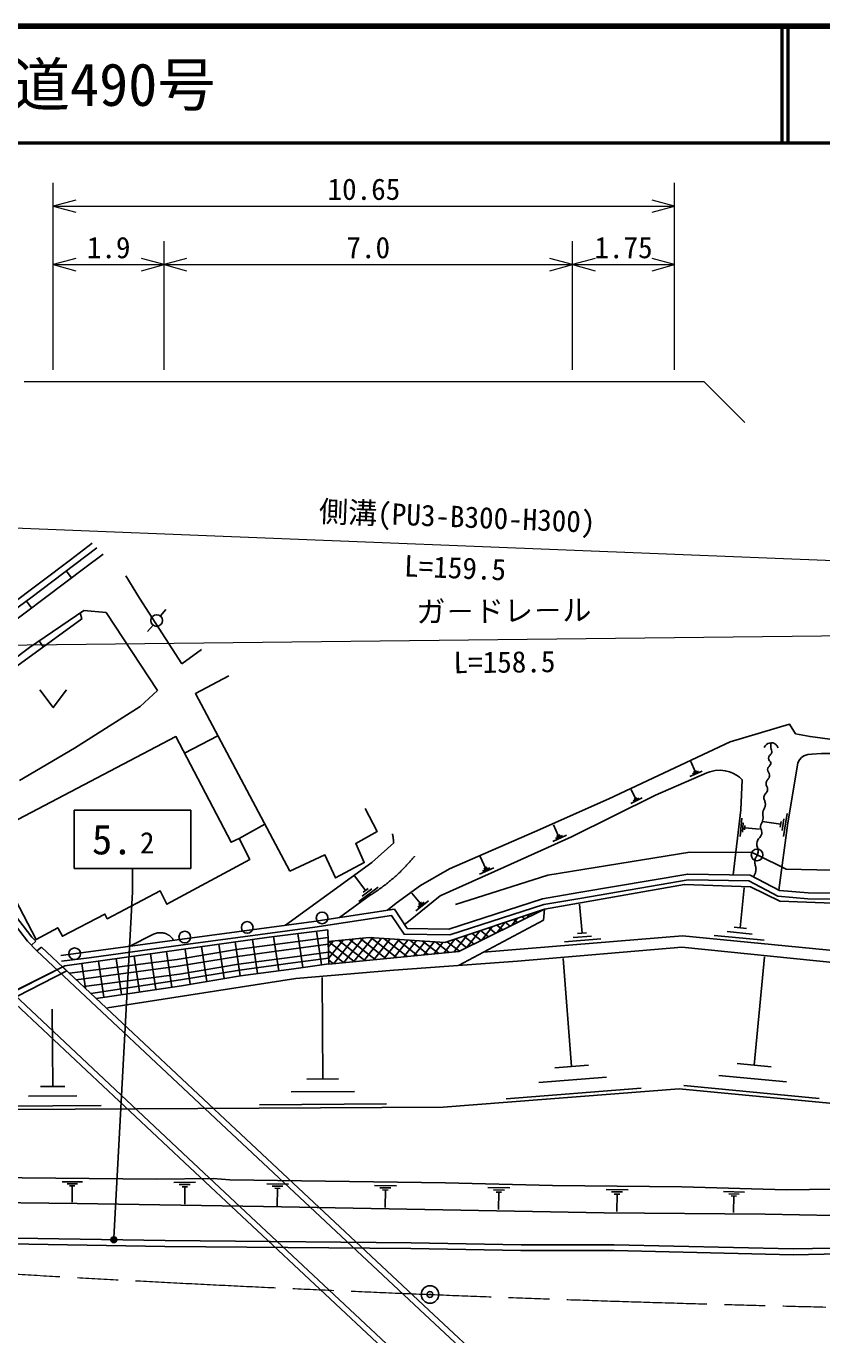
# Model space of a CAD drawing. Units: millimetres, scale not verified, with parts at other scales. Extents: x 40000 to 680000, y 20000 to 380000.
# Drawn here: x 232976 to 301168, y 267860 to 380000 of the extents above; entities that cross this region are included whole.
import ezdxf
from ezdxf.enums import TextEntityAlignment as Align

# ---------------------------------------------------------------- set-up
doc = ezdxf.new("R2010")
doc.units = ezdxf.units.MM
doc.header["$LTSCALE"] = 1000
doc.header["$PDMODE"] = 32
doc.header["$PDSIZE"] = 500
doc.linetypes.add('CHAIN', pattern=[18.5, 12, -1.5, 3.5, -1.5])
for name, color, linetype, lineweight in [('M-BGD', 7, 'Continuous', 25), ('M-BMK', 2, 'CHAIN', 13), ('M-BMK-ROW', 30, 'Continuous', 25), ('M-BMK-SRVR', 3, 'Continuous', 25), ('M-STR-HTXT', 7, 'Continuous', 13), ('M-STR-STRC', 7, 'Continuous', 25), ('M-TTL', 2, 'Continuous', 140), ('M-TTL-LINE', 7, 'Continuous', 50)]:
    doc.layers.add(name, color=color, linetype=linetype, lineweight=lineweight)
doc.layers.add('M-TTL-TXT', color=7, linetype='Continuous')
doc.styles.add('@ＭＳ ゴシック', font='')
doc.styles.add('ＭＳ ゴシック', font='')
doc.styles.get('@ＭＳ ゴシック').set_extended_font_data('@MS Gothic')
doc.styles.get('ＭＳ ゴシック').set_extended_font_data('MS Gothic')

msp = doc.modelspace()

# ---------------------------------------------------------------- linework, layer by layer
at = {"layer": 'M-BGD'}
for p, q in [((236412, 333321), (236859, 332723)), ((232998, 330739), (233434, 330157)), ((244939, 330024), (244476, 329457)), ((243847, 328683), (243384, 328115)), ((234439, 326806), (234092, 327315)), ((248009, 326588), (246309, 325372)), ((249396, 319200), (246546, 317706)), ((290298, 316143), (289936, 316978)), ((290911, 316161), (289867, 315708)), ((290605, 316152), (290083, 315926)), ((290429, 316200), (290168, 316087)), ((285192, 313817), (284816, 314576)), ((285761, 313863), (284812, 313392)), ((285476, 313840), (285002, 313605)), ((285311, 313876), (285074, 313759)), ((294171, 310560), (294313, 312131)), ((297642, 311610), (296055, 311857)), ((297681, 311858), (297604, 311362)), ((297918, 312075), (297764, 311084)), ((298193, 312541), (297885, 310557)), ((253421, 311613), (251235, 310404)), ((279275, 310663), (278103, 310137)), ((278584, 310634), (278163, 311572)), ((278929, 310648), (278343, 310386)), ((278730, 310700), (278437, 310569)), ((294364, 310939), (294434, 311724)), ((294538, 311121), (294574, 311514)), ((294556, 311317), (295813, 311204)), ((272341, 307851), (271900, 308837)), ((262068, 305937), (261071, 307269)), ((273067, 307881), (271836, 307329)), ((272704, 307866), (272088, 307590)), ((272495, 307920), (272187, 307782)), ((263150, 306227), (261485, 304981)), ((294180, 302735), (294516, 306162)), ((262609, 306082), (261777, 305459)), ((262276, 306093), (261860, 305781)), ((266732, 304838), (266036, 305701)), ((267446, 305057), (266366, 304187)), ((267089, 304947), (266549, 304512)), ((266867, 304946), (266597, 304729)), ((275898, 303594), (276155, 303924)), ((276166, 303928), (276323, 303805)), ((276877, 304166), (276943, 304114)), ((277193, 304238), (277230, 304284)), ((280619, 302275), (280413, 304771)), ((272011, 301663), (272931, 302842)), ((273306, 302307), (274006, 303202)), ((273326, 302974), (273840, 302572)), ((274036, 303212), (274461, 302881)), ((274602, 302951), (275080, 303563)), ((274746, 303451), (275081, 303189)), ((275456, 303689), (275702, 303497)), ((294716, 302682), (293645, 302788)), ((252364, 301742), (252801, 298815)), ((254179, 301991), (254617, 299056)), ((256262, 302247), (256696, 299335)), ((257854, 302442), (258285, 299552)), ((258851, 301563), (258843, 302563)), ((258898, 300103), (260138, 301692)), ((259356, 299675), (260998, 301778)), ((260213, 299757), (261858, 301864)), ((260682, 301746), (262901, 300013)), ((261069, 299838), (262675, 301894)), ((261582, 301836), (263806, 300099)), ((261926, 299920), (263428, 301843)), ((262509, 301905), (264711, 300185)), ((262783, 300002), (264181, 301792)), ((263621, 301830), (265616, 300272)), ((263640, 300083), (264934, 301741)), ((264497, 300165), (265687, 301689)), ((264733, 301754), (266521, 300358)), ((265845, 301679), (267426, 300444)), ((268781, 300574), (269707, 301759)), ((269637, 300655), (270781, 302120)), ((269775, 301782), (270737, 301031)), ((270485, 302021), (271358, 301339)), ((270715, 301020), (271856, 302481)), ((271195, 302259), (271978, 301647)), ((271905, 302497), (272599, 301956)), ((272615, 302736), (273219, 302264)), ((282231, 301779), (279111, 301522)), ((281425, 302027), (279865, 301898)), ((281009, 302307), (280229, 302242)), ((296238, 301668), (291954, 302088)), ((295209, 302202), (293067, 302412)), ((233433, 301245), (233801, 301584)), ((234294, 301090), (233904, 300770)), ((245013, 300705), (245468, 297656)), ((246595, 300867), (247037, 297904)), ((248009, 301128), (248455, 298141)), ((249492, 301337), (249932, 298387)), ((250878, 301532), (251313, 298617)), ((258866, 301079), (259278, 301606)), ((258876, 300777), (260186, 299754)), ((258881, 301566), (261091, 299840)), ((259781, 301656), (261996, 299927)), ((265353, 300247), (266440, 301638)), ((266210, 300328), (267193, 301587)), ((266957, 301603), (268331, 300531)), ((267067, 300410), (267946, 301536)), ((267924, 300492), (268699, 301485)), ((268070, 301528), (269236, 300617)), ((269064, 301544), (270116, 300722)), ((270038, 299510), (272169, 300648)), ((237749, 299683), (238068, 297546)), ((239177, 299884), (239640, 296783)), ((240682, 300096), (241143, 297009)), ((242227, 300313), (242686, 297240)), ((243646, 300512), (244102, 297452)), ((258902, 299964), (259281, 299668)), ((279719, 290855), (278995, 300103)), ((295361, 290977), (296254, 300264)), ((258394, 289787), (258347, 298489)), ((235253, 289143), (235217, 295768)), ((281164, 290968), (278274, 290742)), ((296812, 290837), (293910, 291116)), ((259754, 289795), (257034, 289780)), ((282700, 289926), (276920, 289473)), ((298152, 289537), (292347, 290095)), ((237328, 288326), (233187, 288304)), ((236288, 289149), (234218, 289137)), ((261119, 288714), (255681, 288685)), ((285680, 288996), (274121, 288091)), ((300942, 288097), (289333, 289213)), ((239403, 287509), (231121, 287464)), ((263845, 287641), (252967, 287582)), ((236051, 280981), (237802, 280962)), ((236486, 280801), (237362, 280791)), ((236703, 280623), (237141, 280619)), ((236922, 280621), (236907, 279220)), ((245634, 280909), (247495, 280931)), ((246101, 280729), (247032, 280739)), ((246336, 280545), (246801, 280550)), ((246569, 280548), (246586, 279059)), ((253589, 280795), (255445, 280765)), ((254050, 280602), (254978, 280587)), ((254279, 280413), (254743, 280405)), ((254511, 280409), (254487, 278924)), ((262821, 280660), (264710, 280636)), ((263291, 280466), (264235, 280454)), ((272555, 280490), (274433, 280442)), ((263525, 280274), (263997, 280268)), ((263761, 280271), (263741, 278760)), ((273020, 280290), (273959, 280266)), ((273249, 280096), (273719, 280084)), ((273484, 280090), (273446, 278588)), ((282678, 280305), (284557, 280288)), ((283146, 280113), (284085, 280104)), ((283379, 279923), (283849, 279918)), ((283614, 279921), (283600, 278418)), ((292749, 280138), (294528, 280086)), ((293188, 279947), (294078, 279921)), ((293406, 279763), (293850, 279750)), ((293628, 279756), (293586, 278332))]:
    msp.add_line(p, q, dxfattribs=at)
for points in [[(239031, 335309), (233372, 331014), (222843, 323262), (217048, 318931), (208899, 312582), (204029, 308276), (191762, 296652)], [(238646, 335684), (236765, 334281), (223701, 324449), (212649, 316264), (213018, 315791)], [(213178, 315916), (214347, 315899), (220957, 320876), (229483, 327199), (237995, 333574), (239589, 334767)], [(246309, 325372), (242689, 330982), (241512, 332900)], [(225416, 320146), (225903, 319230), (227862, 320318), (227202, 321521), (229509, 323241), (237756, 329204), (237614, 329721)], [(244234, 323068), (239823, 329749), (237910, 329923), (233256, 326744), (226369, 321585), (227359, 320039)], [(250333, 324330), (247479, 322812), (255561, 307579)], [(233904, 300770), (233080, 301601), (229118, 306727), (226047, 310604), (223474, 313753), (223899, 323030)], [(233801, 301584), (233457, 301931), (229512, 307035), (226436, 310917), (223983, 313921), (224399, 323007)], [(232415, 315348), (237127, 318118), (242754, 321690), (244234, 323068)], [(236432, 323122), (235292, 321607), (234157, 323126)], [(298900, 319349), (298384, 320190), (293317, 318675), (282908, 313791), (276531, 310956), (269260, 307800), (266763, 306351), (264695, 304852), (263949, 304237)], [(379971, 307724), (373960, 308539), (359413, 310640), (341300, 313350), (327684, 315333), (312405, 317480), (300168, 319130), (298900, 319349)], [(373750, 307397), (366368, 308495), (354790, 310241), (344986, 311634), (338122, 312559), (330332, 313746), (321944, 314829), (320129, 315226), (312473, 316177), (304291, 317490), (303059, 317638), (302094, 317685), (301129, 317673), (300303, 317615), (299960, 317578), (299793, 317543), (299617, 317471), (299429, 317343), (299244, 317129), (299165, 316977), (299117, 316833), (298250, 311723), (297474, 305959)], [(265398, 303034), (265731, 303289), (268458, 305487), (273947, 307947), (279715, 310531), (286916, 314101), (291317, 316010), (291560, 316102), (292016, 316208), (292483, 316235), (292897, 316192), (293250, 316103), (293541, 315990), (293861, 315817), (294116, 315636), (294348, 315427), (294232, 312857), (293576, 307281)], [(255561, 307579), (258577, 308989), (259494, 307016), (261953, 308329), (261220, 309963), (263054, 310980), (262033, 312963)], [(264377, 310795), (264385, 310740), (264393, 310686), (264402, 310631), (264409, 310577), (264417, 310522), (264424, 310467), (264431, 310413), (264438, 310358), (264444, 310303), (264450, 310249), (264456, 310194), (264462, 310139), (264467, 310084), (264473, 310029), (262614, 308338), (255208, 302953)], [(358006, 307295), (352845, 307842), (347851, 308504), (335754, 307590), (325847, 306964), (317658, 306533), (310562, 306059), (304787, 305703), (299988, 305734), (297526, 305932), (295032, 307258), (289674, 307342), (280340, 305753), (277227, 305223), (269200, 302624), (265637, 302675), (264536, 304326), (257642, 303280), (246353, 301763), (238313, 300665), (235950, 300372)], [(266270, 308864), (266247, 308836), (266224, 308809), (266199, 308782), (266175, 308756), (266149, 308730), (266100, 308671), (266050, 308612), (265999, 308553), (265949, 308495), (265898, 308437), (265847, 308379), (265795, 308322), (265743, 308265), (265691, 308208), (265639, 308151), (265586, 308094), (265533, 308038), (265480, 307982), (265427, 307926), (265373, 307871), (265319, 307816), (265265, 307761), (265210, 307706), (265155, 307652), (265100, 307598), (265045, 307544), (264989, 307491), (264933, 307437), (264877, 307384), (264821, 307332), (264764, 307279), (264707, 307227), (264650, 307175), (264592, 307124), (264534, 307073), (264476, 307022), (264418, 306971), (264360, 306921), (264301, 306870), (264242, 306821), (264183, 306771), (264123, 306722), (264063, 306673), (264003, 306624), (263943, 306576), (263883, 306528), (263822, 306480), (263761, 306433), (263700, 306386), (263639, 306339), (263577, 306293), (263515, 306246), (263453, 306200), (263391, 306155), (263328, 306110), (263265, 306065), (263202, 306020), (263139, 305976), (263076, 305932), (263012, 305888), (262948, 305845), (262884, 305802), (262820, 305759), (262755, 305717), (262690, 305675), (262625, 305633), (262560, 305591), (262495, 305550), (259821, 303611)], [(216632, 307639), (220802, 300359), (222323, 299367), (226013, 294366), (229485, 295992), (232518, 297564), (236296, 299479), (244625, 300650), (253803, 301945), (258843, 302563)], [(358035, 306789), (352786, 307346), (347837, 308001), (335788, 307091), (325876, 306465), (317688, 306034), (310594, 305560), (304800, 305203), (299967, 305234), (297383, 305442), (294904, 306760), (289712, 306842), (280424, 305260), (277347, 304737), (269276, 302123), (265367, 302179), (264297, 303784), (257712, 302785), (246420, 301268), (238378, 300169), (236012, 299875)], [(272169, 300648), (277326, 303402), (277406, 304343), (289390, 306449), (295054, 306242), (297559, 305022), (305896, 304718), (329118, 306163), (340121, 306699), (347610, 307312), (347776, 306744), (363391, 302766)], [(239948, 295885), (256075, 298394), (264494, 299116), (275097, 299869), (289159, 301073), (302693, 299721), (319109, 300255), (337453, 300830), (351748, 301564), (366703, 301941), (384759, 302769), (397546, 303563), (409344, 304518), (424910, 306136), (426912, 304518), (428308, 303033), (429741, 300942), (431123, 297952), (432788, 294307)], [(264536, 304326), (257642, 303280), (246353, 301763), (238313, 300665), (235950, 300372)], [(258848, 301920), (255607, 301478), (250998, 300866), (245925, 300021), (236689, 298841)], [(241802, 301142), (243899, 302184), (243927, 302198), (243955, 302210), (243983, 302222), (244011, 302234), (244040, 302244), (244068, 302254), (244097, 302263), (244127, 302272), (244156, 302280), (244186, 302287), (244215, 302294), (244245, 302300), (244275, 302305), (244306, 302309), (244336, 302313), (244366, 302316), (244405, 302319), (244427, 302320), (244458, 302321), (244488, 302321), (244519, 302321), (244549, 302319), (244579, 302317), (244610, 302315), (244640, 302311), (244670, 302307), (244700, 302303), (244730, 302297), (244760, 302291), (244790, 302284), (244820, 302276), (244849, 302268), (244878, 302259), (244907, 302250), (244936, 302239), (244964, 302229), (244992, 302217), (245020, 302205), (245048, 302192), (245075, 302178), (245102, 302164), (245129, 302149), (245155, 302134), (245181, 302118), (245207, 302101), (245232, 302084), (245257, 302066), (245281, 302048), (245305, 302029), (245328, 302009), (245351, 301989), (245374, 301969), (245396, 301948), (245417, 301926), (245438, 301904), (245459, 301881), (245479, 301858), (245498, 301835), (245517, 301811), (245535, 301787), (245553, 301762), (245570, 301737), (245587, 301711), (245623, 301664)], [(363391, 302766), (353183, 302452), (338198, 301762), (321975, 301265), (309373, 300780), (302716, 300731), (289222, 302055), (272169, 300648)], [(233904, 300770), (250158, 285506), (267579, 269210), (276872, 260516), (284450, 253307)], [(234294, 301090), (250500, 285871), (267920, 269575), (277215, 260880), (285195, 253288)], [(258858, 301335), (255685, 300902), (251084, 300291), (246015, 299447), (237275, 298291)], [(258880, 300642), (255777, 300219), (251186, 299609), (246123, 298766), (237910, 297694)], [(258896, 300140), (255843, 299723), (251260, 299115), (246201, 298272), (238520, 297121)], [(258913, 299637), (255910, 299228), (251334, 298620), (246279, 297778), (238984, 296685)], [(231488, 297446), (246874, 282997), (264295, 266700), (273589, 258006), (279979, 251927)], [(231146, 297081), (246532, 282632), (263953, 266335), (273246, 257642), (279579, 251617)], [(355331, 289548), (347970, 288792), (331781, 288418), (316604, 287952), (302418, 287654), (288938, 288950), (268723, 287367), (226630, 287140)], [(355446, 284359), (349004, 283596), (343615, 282885), (333610, 281860), (323583, 281143), (311885, 280495), (298138, 280280), (289156, 280545), (278084, 280648), (268919, 280883), (258619, 281014), (250424, 281146), (248997, 281248), (244125, 281192), (229734, 281350), (226700, 281414)], [(225218, 279516), (225245, 279245), (237355, 279115), (253310, 278845), (282508, 278327), (296309, 278209), (302199, 278075), (313304, 278301), (322367, 278842), (330652, 279474), (340493, 280266), (351082, 281519), (357621, 282366)], [(358764, 280079), (352685, 278611), (346613, 277917), (333890, 276640), (319428, 275668), (305341, 275346), (298711, 275218), (283363, 275584), (275388, 275575), (265962, 275755), (244880, 275938), (224834, 276261)], [(358881, 279593), (352772, 278118), (346666, 277420), (333932, 276142), (319451, 275169), (305351, 274846), (298710, 274718), (283357, 275084), (275383, 275075), (265955, 275255), (244874, 275438), (224845, 275761)]]:
    msp.add_lwpolyline(points, dxfattribs=at)
for points in [[(228855, 310259), (230744, 306276), (231317, 306557), (233839, 301739), (235682, 302745), (236086, 302016), (239727, 303920), (239929, 303513), (244451, 305908), (245043, 304757), (252141, 308599), (251235, 310404), (250546, 310074), (245806, 319118)], [(258913, 299633), (258851, 301563), (262368, 301915), (268857, 301474), (277406, 304343), (270063, 300696)], [(226013, 294366), (236110, 299385), (236467, 299049), (225812, 293592), (225435, 294018)]]:
    msp.add_lwpolyline(points, close=True, dxfattribs=at)
msp.add_circle((244162, 329070), 499, dxfattribs=at)
for points, knots in [([(296835, 318588), (296804, 318470), (296792, 318426), (296789, 318320), (296786, 318214), (296798, 318154), (296818, 318050), (296834, 317968), (296876, 317930), (296881, 317847), (296885, 317789), (296884, 317753), (296861, 317700), (296838, 317647), (296805, 317630), (296770, 317584), (296712, 317509), (296657, 317479), (296626, 317390), (296595, 317299), (296608, 317236), (296636, 317145), (296661, 317063), (296728, 317042), (296759, 316962), (296783, 316896), (296797, 316852), (296784, 316783), (296772, 316713), (296733, 316685), (296694, 316626), (296642, 316546), (296583, 316519), (296549, 316431), (296514, 316340), (296518, 316277), (296539, 316183), (296561, 316088), (296625, 316054), (296654, 315961), (296682, 315870), (296698, 315813), (296684, 315718), (296670, 315624), (296626, 315580), (296579, 315497), (296525, 315401), (296460, 315366), (296424, 315262), (296388, 315156), (296388, 315087), (296403, 314976), (296417, 314873), (296478, 314830), (296500, 314729), (296518, 314644), (296531, 314592), (296513, 314508), (296495, 314423), (296457, 314384), (296411, 314311), (296355, 314221), (296292, 314191), (296250, 314094), (296206, 313995), (296200, 313927), (296208, 313819), (296217, 313710), (296270, 313660), (296294, 313553), (296318, 313448), (296337, 313386), (296330, 313278), (296323, 313170), (296296, 313112), (296259, 313010), (296223, 312909), (296176, 312863), (296145, 312760), (296114, 312658), (296106, 312597), (296103, 312490), (296100, 312388), (296128, 312333), (296131, 312231), (296134, 312144), (296139, 312094), (296123, 312008), (296107, 311923), (296082, 311878), (296049, 311798), (296012, 311705), (295967, 311662), (295942, 311565), (295915, 311465), (295912, 311403), (295925, 311301), (295937, 311198), (295984, 311150), (296003, 311048), (296022, 310949), (296036, 310890), (296021, 310791), (296005, 310692), (295967, 310642), (295915, 310556), (295843, 310438), (295760, 310400), (295697, 310277), (295628, 310141), (295608, 310051), (295603, 309899), (295599, 309752), (295656, 309676), (295677, 309532), (295694, 309413), (295718, 309345), (295705, 309225), (295691, 309106), (295662, 309042), (295615, 308931), (295567, 308816), (295502, 308769), (295462, 308652), (295422, 308533), (295410, 308460), (295414, 308334), (295418, 308211), (295463, 308148), (295486, 308027), (295507, 307916), (295530, 307855), (295528, 307742), (295526, 307630), (295506, 307567), (295470, 307461), (295437, 307365), (295391, 307321), (295365, 307223), (295352, 307173), (295347, 307154), (295339, 307094)], [0, 0, 0, 0, 1, 1, 1, 2, 2, 2, 3, 3, 3, 4, 4, 4, 5, 5, 5, 6, 6, 6, 7, 7, 7, 8, 8, 8, 9, 9, 9, 10, 10, 10, 11, 11, 11, 12, 12, 12, 13, 13, 13, 14, 14, 14, 15, 15, 15, 16, 16, 16, 17, 17, 17, 18, 18, 18, 19, 19, 19, 20, 20, 20, 21, 21, 21, 22, 22, 22, 23, 23, 23, 24, 24, 24, 25, 25, 25, 26, 26, 26, 27, 27, 27, 28, 28, 28, 29, 29, 29, 30, 30, 30, 31, 31, 31, 32, 32, 32, 33, 33, 33, 34, 34, 34, 35, 35, 35, 36, 36, 36, 37, 37, 37, 38, 38, 38, 39, 39, 39, 40, 40, 40, 41, 41, 41, 42, 42, 42, 43, 43, 43, 44, 44, 44, 45, 45, 45, 46, 46, 46, 47, 47, 47, 47]), ([(296231, 318199), (296356, 318380), (296456, 318524), (296678, 318573), (296901, 318622), (297079, 318582), (297241, 318422), (297328, 318337), (297368, 318278), (297412, 318162)], [0, 0, 0, 0, 1, 1, 1, 2, 2, 2, 3, 3, 3, 3])]:
    msp.add_open_spline(points, degree=3, knots=knots, dxfattribs=at)
at = {"layer": 'M-BMK'}
msp.add_arc((347992, 2269703), 2000000, 264.85246, 268.66836, dxfattribs=at)
at = {"layer": 'M-BMK-ROW'}
msp.add_lwpolyline([(269775, 304723), (277688, 307260), (289860, 309228), (295161, 309186), (295617, 308982), (298102, 307762), (307311, 307549), (318140, 308277), (332249, 309175), (346851, 310104), (351233, 310376), (353577, 310100), (361103, 310429), (367566, 311089), (377088, 311414), (383315, 311719)], dxfattribs=at)
for centre in [(295617, 308982), (258341, 303587), (251917, 302771), (246568, 301940), (237131, 300518)]:
    msp.add_circle(centre, 500, dxfattribs=at)
at = {"layer": 'M-BMK-SRVR'}
msp.add_circle((267581, 271320), 750, dxfattribs=at)
msp.add_point((267581, 271320), dxfattribs=at)
at = {"layer": 'M-STR-HTXT'}
for p, q in [((235297, 350565), (235297, 366565)), ((288547, 350565), (288547, 366565)), ((237229, 365083), (235297, 364565)), ((235297, 364565), (288547, 364565)), ((235297, 364565), (237229, 364048)), ((288547, 364565), (286616, 365083)), ((286616, 364048), (288547, 364565)), ((244797, 350565), (244797, 361565)), ((279797, 350565), (279797, 361565)), ((237229, 360083), (235297, 359565)), ((244797, 359565), (242866, 360083)), ((246729, 360083), (244797, 359565)), ((279797, 359565), (277866, 360083)), ((281729, 360083), (279797, 359565)), ((288547, 359565), (286616, 360083)), ((235297, 359565), (244797, 359565)), ((235297, 359565), (237229, 359048)), ((242866, 359048), (244797, 359565)), ((244797, 359565), (279797, 359565)), ((244797, 359565), (246729, 359048)), ((277866, 359048), (279797, 359565)), ((279797, 359565), (288547, 359565)), ((279797, 359565), (281729, 359048)), ((286616, 359048), (288547, 359565)), ((232797, 349565), (235297, 349565)), ((235297, 349565), (244797, 349565)), ((244797, 349565), (279797, 349565)), ((279797, 349565), (288547, 349565)), ((288547, 349565), (291047, 349565)), ((291047, 349565), (294583, 346030)), ((192752, 338590), (346888, 332431)), ((347671, 328264), (200223, 326601))]:
    msp.add_line(p, q, dxfattribs=at)
at = {"layer": 'M-STR-STRC'}
for p, q in [((237102, 312811), (247102, 312811)), ((237102, 312811), (237102, 307811)), ((247102, 312811), (247102, 307811)), ((237102, 307811), (247102, 307811)), ((242102, 307811), (242102, 305811)), ((240503, 276159), (242102, 305811))]:
    msp.add_line(p, q, dxfattribs=at)
for radius in [150, 120, 90, 60, 30]:
    msp.add_circle((240495, 276009), radius, dxfattribs=at)
msp.add_point((240495, 276009), dxfattribs=at)
at = {"layer": 'M-TTL'}
msp.add_line((680000, 380000), (40000, 380000), dxfattribs=at)
at = {"layer": 'M-TTL-LINE'}
for p, q in [((297750, 380000), (297750, 370000)), ((298250, 380000), (298250, 370000)), ((40000, 370000), (680000, 370000))]:
    msp.add_line(p, q, dxfattribs=at)

# ---------------------------------------------------------------- texts
at = {"layer": 'M-STR-HTXT', "style": 'ＭＳ ゴシック'}
for s, p in [('10.65', (261922, 364565)), ('1.9', (240047, 359565)), ('7.0', (262297, 359565)), ('1.75', (284172, 359565))]:
    msp.add_text(s, height=1833, dxfattribs=at).set_placement(p, align=Align.BOTTOM_CENTER)
for s, rotation, p in [('側溝(PU3-B300-H300)', 357.712, (269860, 336510)), ('ガ－ドレ－ル', 0.646, (273936, 328433))]:
    msp.add_text(s, height=1833, rotation=rotation, dxfattribs=at).set_placement(p, align=Align.BOTTOM_CENTER)
at = {"layer": 'M-STR-HTXT', "style": '@ＭＳ ゴシック'}
for s, rotation, p in [('L=159.5', 357.712, (269780, 334511)), ('L=158.5', 0.646, (273958, 326433))]:
    msp.add_text(s, height=1833, rotation=rotation, dxfattribs=at).set_placement(p, align=Align.TOP_CENTER)
at = {"layer": 'M-STR-STRC', "style": 'ＭＳ ゴシック'}
msp.add_text('5.', height=2566, dxfattribs=at).set_placement((242102, 310311), align=Align.MIDDLE_RIGHT)
msp.add_text('2', height=1833, dxfattribs=at).set_placement((243352, 308561), align=Align.BOTTOM_CENTER)
at = {"layer": 'M-TTL-TXT', "style": 'ＭＳ ゴシック'}
msp.add_text('一般国道490号', height=3666, dxfattribs=at).set_placement((216734, 375000), align=Align.MIDDLE_LEFT)

doc.saveas('drawing.dxf')
